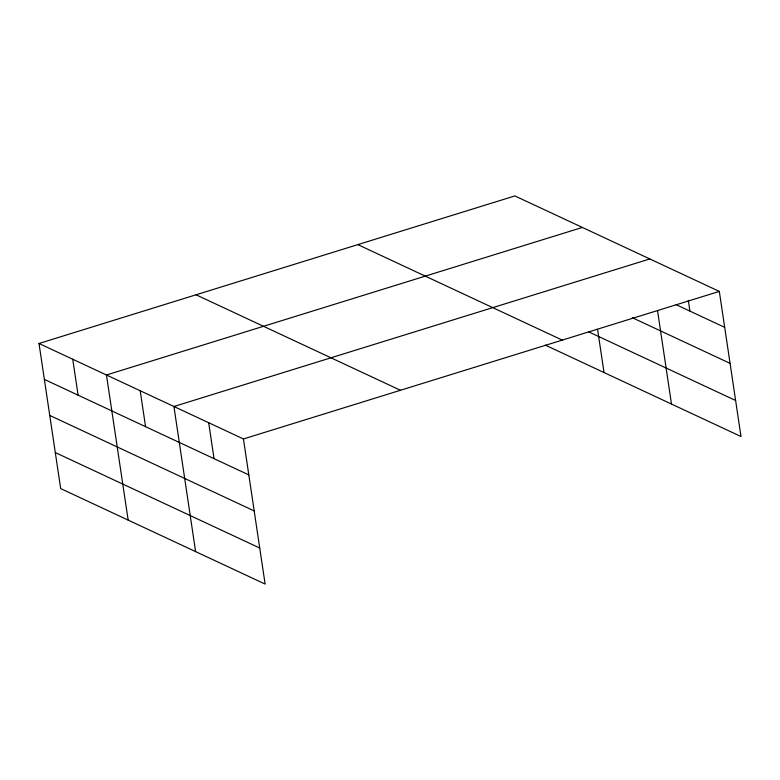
<?xml version="1.0" encoding="UTF-8"?>
<svg xmlns="http://www.w3.org/2000/svg" width="780" height="780" viewBox="0 0 780 780"><rect width="100%" height="100%" fill="white"/><g stroke="black" fill="none" stroke-linecap="round" stroke-linejoin="round"><path stroke-width="1.17" d="M39 343.483L243.438 438.965L265.122 584.074L60.684 488.592L39 343.483L514.878 195.926L719.316 291.408L741 436.517L545.269 345.101M582.338 227.438L106.46 374.995L128.154 520.104M649.808 258.94L173.93 406.497L195.614 551.606M243.438 438.965L719.316 291.408M675.812 304.512L724.678 327.337M632.268 317.684L730.07 363.363M588.851 331.939L735.618 400.491M357.835 244.618L562.273 340.099M196.043 294.791L400.471 390.273M44.372 379.411L248.8 474.893M49.754 415.438L254.192 510.919M55.302 452.566L259.74 548.038M688.321 300.329L689.929 311.103M657.511 310.489L671.492 404.05M597.568 329.326L604.032 372.548M208.679 422.731L214.051 458.659M140.195 390.741L145.567 426.67M72.735 359.239L78.097 395.168"/></g></svg>
